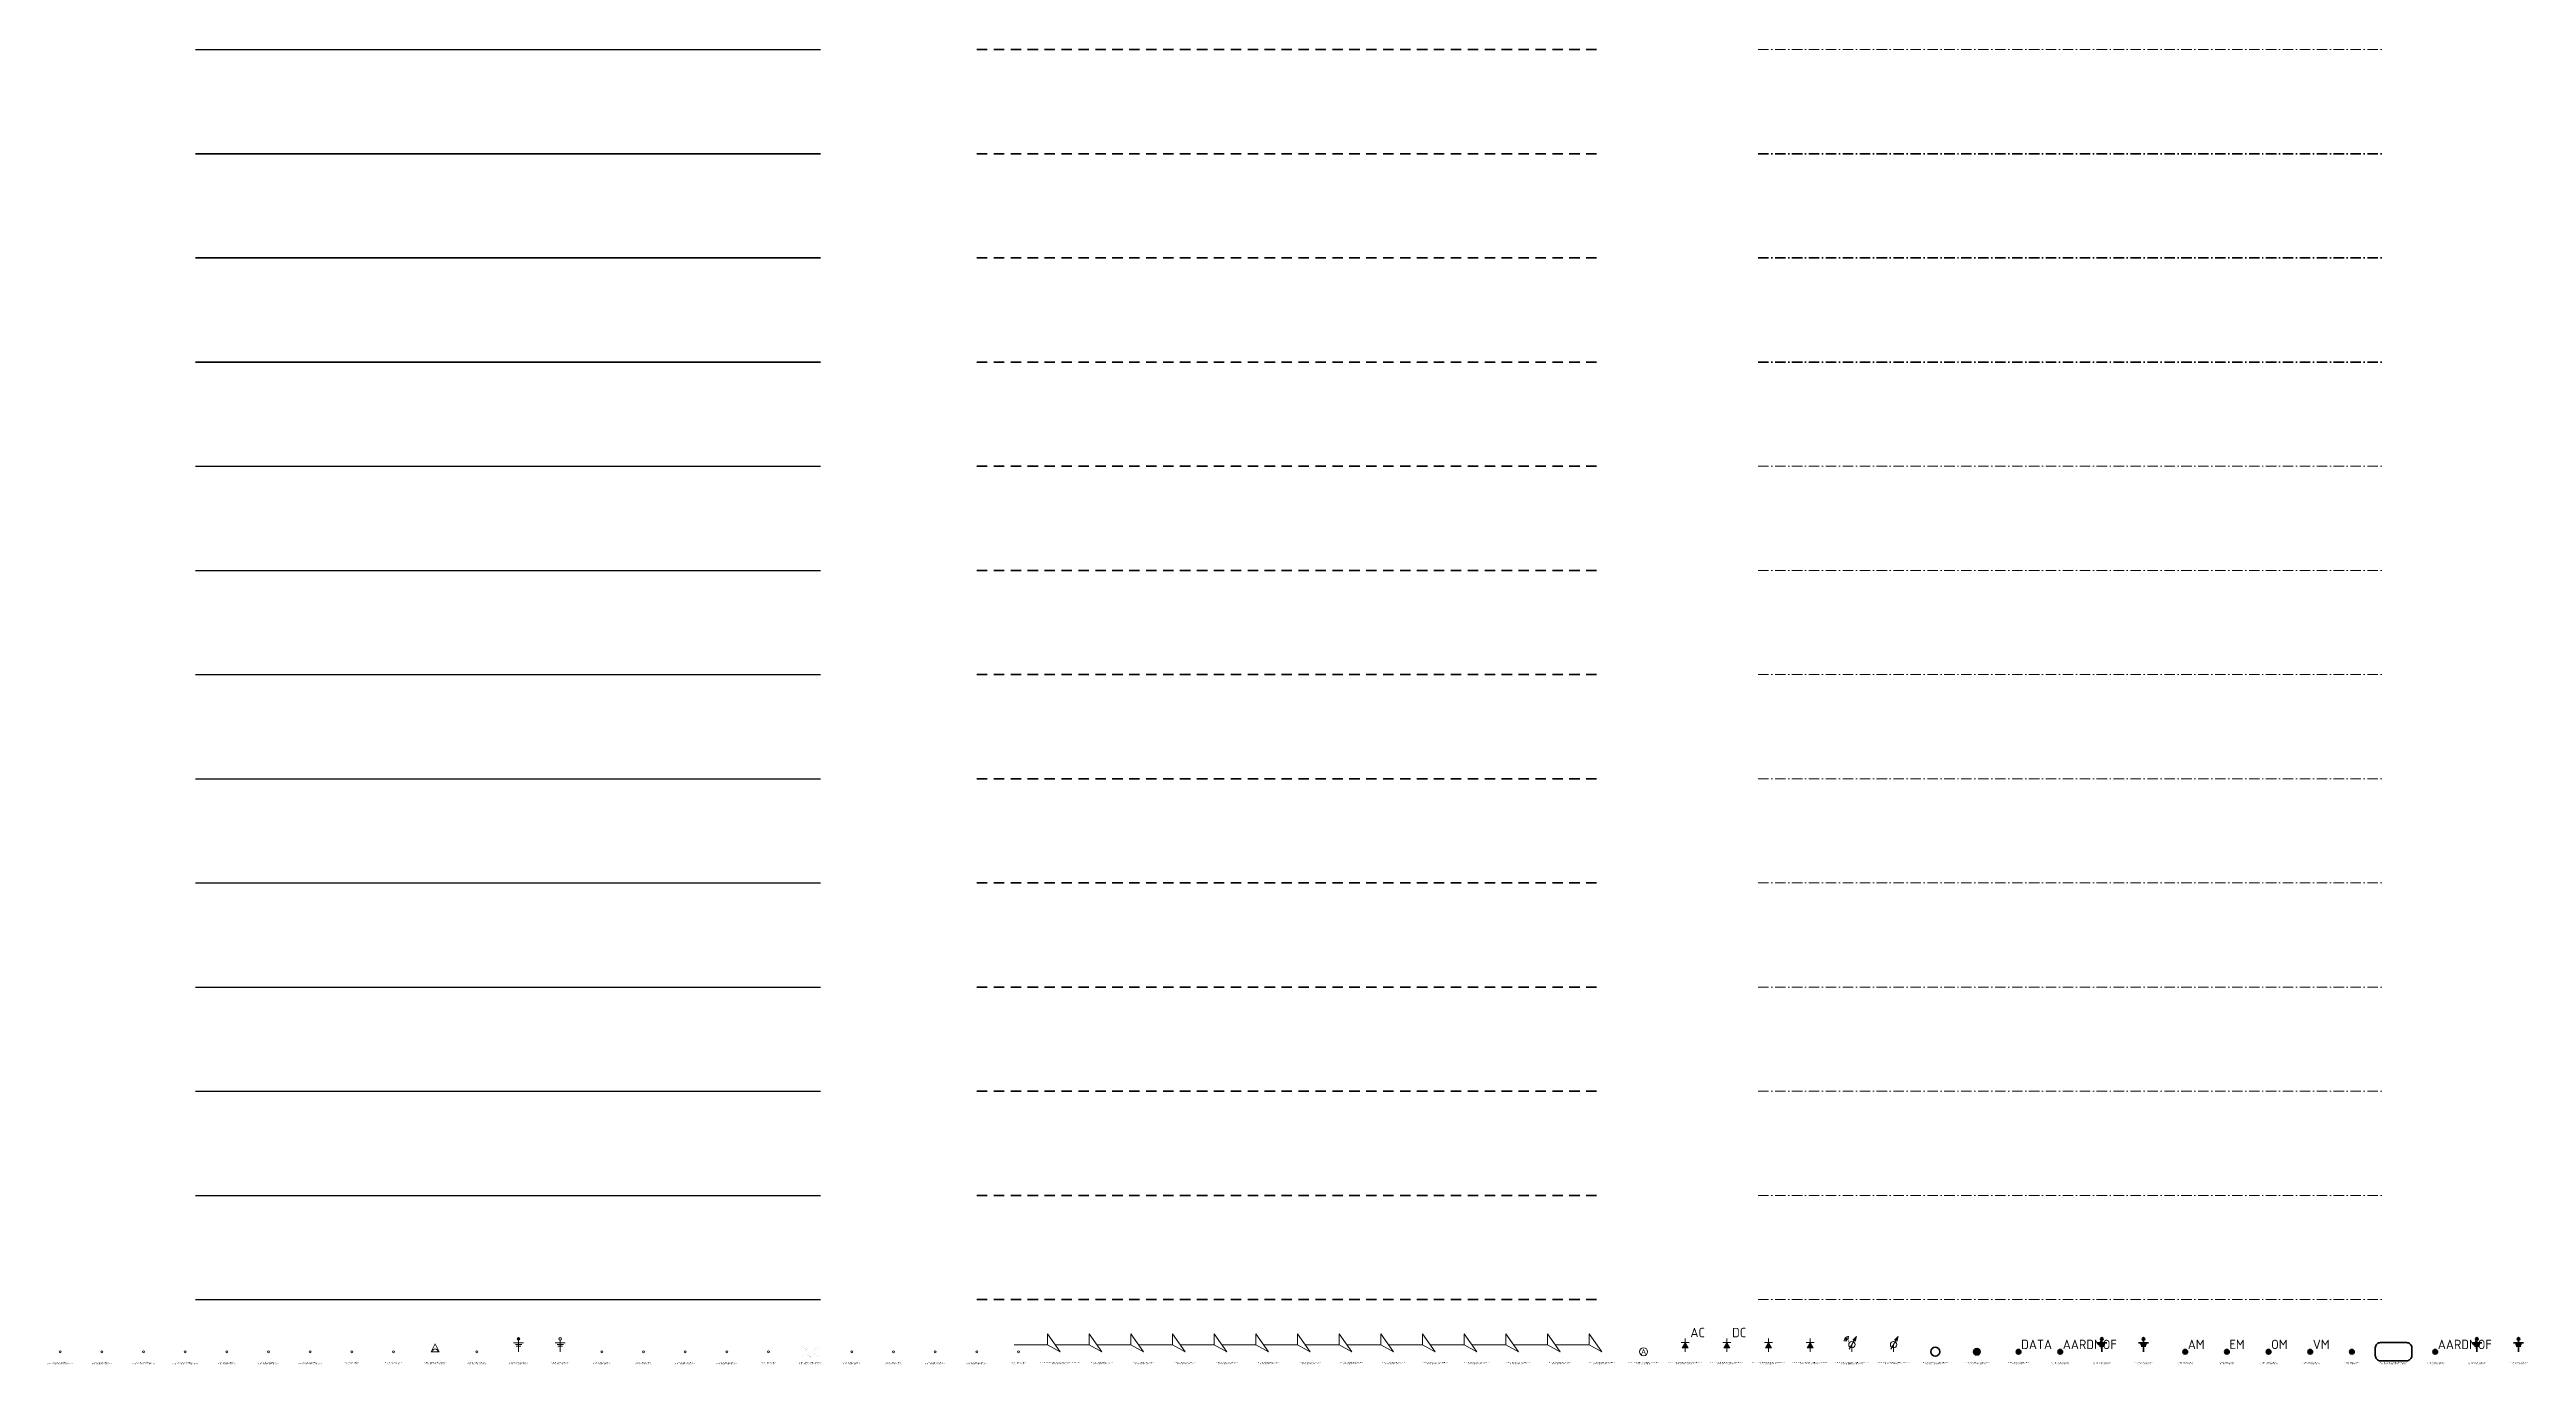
# Model space of a CAD drawing. Header units: metres. Extents: x -170 to 2070, y -13 to 17840.
# Drawn here: x 422 to 897.5, y -12.4 to 240 of the extents above; entities that cross this region are included whole.
import ezdxf
from ezdxf.enums import TextEntityAlignment as Align

# ---------------------------------------------------------------- set-up
doc = ezdxf.new("R2010")
doc.units = ezdxf.units.M
doc.linetypes.add('KL-SO', pattern=[3.25, 2, -1.25])
doc.linetypes.add('KL-VERLATEN-SO', pattern=[3.25, 2, -0.5, 0.25, -0.5])
for name, color, linetype, lineweight in [('B-OI-KL-DATA_TELECOM_AANSLUITNET-VERLATEN-G', 3, 'KL-VERLATEN-SO', 18), ('B-OI-KL-DATA_TELECOM_AANSLUITNET_BUIS_HDPE-VERLATEN-G', 3, 'KL-VERLATEN-SO', 18), ('B-OI-KL-DATA_TELECOM_AANSLUITNET_BUIS_OVERIG-VERLATEN-G', 3, 'KL-VERLATEN-SO', 18), ('B-OI-KL-DATA_TELECOM_DISTRIBUTIE-VERLATEN-G', 3, 'KL-VERLATEN-SO', 18), ('B-OI-KL-DATA_TELECOM_DISTRIBUTIE_BUIS_HDPE-VERLATEN-G', 3, 'KL-VERLATEN-SO', 18), ('B-OI-KL-DATA_TELECOM_DISTRIBUTIE_BUIS_OVERIG-VERLATEN-G', 3, 'KL-VERLATEN-SO', 18), ('B-OI-KL-DATA_TELECOM_TRANSPORT-VERLATEN-G', 3, 'KL-VERLATEN-SO', 18), ('B-OI-KL-DATA_TELECOM_TRANSPORT_BUIS_HDPE-VERLATEN-G', 3, 'KL-VERLATEN-SO', 18), ('B-OI-KL-DATA_TELECOM_TRANSPORT_BUIS_OVERIG-VERLATEN-G', 3, 'KL-VERLATEN-SO', 18), ('B-OI-KL-ET_AANLEGTECHNIEK_GESTUURDE TECHNIEK-VERLATEN-G', 7, 'KL-VERLATEN-SO', 100), ('B-OI-KL-ET_AANLEGTECHNIEK_OVERIG-VERLATEN-G', 7, 'KL-VERLATEN-SO', 100), ('B-OI-KL-ET_AANLEGTECHNIEK_PIPEBURSTING-VERLATEN-G', 7, 'KL-VERLATEN-SO', 100), ('B-OI-KL-ET_HS_AARDING_Cu VERTIND_25-VERLATEN-G', 7, 'KL-VERLATEN-SO', 18), ('B-OI-KL-ET_LS_MOF-S', 14, 'Continuous', 18), ('B-OI-KL-ET_LSOV_MOF-S', 14, 'Continuous', 18), ('B-OI-KL-ET_MS_AANSLUITPUNT-S', 7, 'Continuous', 18), ('B-OI-KL-ET_MS_AARDING-S', 7, 'Continuous', 18), ('B-OI-KL-ET_MS_MOF-S', 12, 'Continuous', 18), ('B-OI-KL-ET_OV_AANSLUITPUNT-S', 7, 'Continuous', 18), ('B-OI-KL-ET_OV_MOF-S', 14, 'Continuous', 18), ('B-OI-KL-HOOGTELABEL_BUISLEIDING GEVAARLIJKE INHOUD-S', 7, 'Continuous', 18), ('B-OI-KL-HOOGTELABEL_CHEMIE-S', 7, 'Continuous', 18), ('B-OI-KL-HOOGTELABEL_DATA-S', 7, 'Continuous', 18), ('B-OI-KL-HOOGTELABEL_ET_HS-S', 7, 'Continuous', 18), ('B-OI-KL-HOOGTELABEL_ET_LHS-S', 7, 'Continuous', 18), ('B-OI-KL-HOOGTELABEL_ET_LS-S', 7, 'Continuous', 18), ('B-OI-KL-HOOGTELABEL_ET_MS-S', 7, 'Continuous', 18), ('B-OI-KL-HOOGTELABEL_GAS_HD-S', 40, 'Continuous', 18), ('B-OI-KL-HOOGTELABEL_GAS_LD-S', 40, 'Continuous', 18), ('B-OI-KL-HOOGTELABEL_PERSLEIDING-S', 7, 'Continuous', 18), ('B-OI-KL-HOOGTELABEL_VRIJVERVAL-S', 7, 'Continuous', 18), ('B-OI-KL-HOOGTELABEL_WARMTENET-S', 7, 'Continuous', 18), ('B-OI-KL-HOOGTELABEL_WATER-S', 7, 'Continuous', 18), ('B-OI-KL-HOOGTELABEL_WEESLEIDING-S', 7, 'Continuous', 18), ('B-OI-KL-KATHODISCHE BESCHERMING_ANODE-S', 7, 'Continuous', 18), ('B-OI-KL-KATHODISCHE BESCHERMING_DRAINAGE-S', 7, 'Continuous', 18), ('B-OI-KL-KATHODISCHE BESCHERMING_GELIJKRICHTER-S', 7, 'Continuous', 18), ('B-OI-KL-KATHODISCHE BESCHERMING_MEETPAAL-S', 7, 'Continuous', 18), ('N-OI-KL-DATA_TELECOM_AANSLUITPUNT-S', 3, 'Continuous', 35), ('N-OI-KL-DATA_TELECOM_APPENDAGE-S', 3, 'Continuous', 35), ('N-OI-KL-DATA_TELECOM_MOF-S', 3, 'Continuous', 35), ('N-OI-KL-ET_HS_AARDING-S', 7, 'Continuous', 35), ('N-OI-KL-ET_HS_MOF-S', 10, 'Continuous', 35), ('N-OI-KL-ET_HS_OLIEDRUKINSTALLATIE-S', 7, 'Continuous', 35), ('N-OI-KL-ET_LHS_AARDING-S', 7, 'Continuous', 35), ('R-OI-KL-DATA_TELECOM_AANSLUITNET-G', 3, 'KL-SO', 35), ('R-OI-KL-DATA_TELECOM_AANSLUITNET_BUIS_HDPE-G', 3, 'KL-SO', 35), ('R-OI-KL-DATA_TELECOM_AANSLUITNET_BUIS_OVERIG-G', 3, 'KL-SO', 35), ('R-OI-KL-DATA_TELECOM_DISTRIBUTIE-G', 3, 'KL-SO', 35), ('R-OI-KL-DATA_TELECOM_DISTRIBUTIE_BUIS_HDPE-G', 3, 'KL-SO', 35), ('R-OI-KL-DATA_TELECOM_DISTRIBUTIE_BUIS_OVERIG-G', 3, 'KL-SO', 35), ('R-OI-KL-DATA_TELECOM_TRANSPORT-G', 3, 'KL-SO', 35), ('R-OI-KL-DATA_TELECOM_TRANSPORT_BUIS_HDPE-G', 3, 'KL-SO', 35), ('R-OI-KL-DATA_TELECOM_TRANSPORT_BUIS_OVERIG-G', 3, 'KL-SO', 35), ('R-OI-KL-ET_AANLEGTECHNIEK_GESTUURDE TECHNIEK-G', 7, 'KL-SO', 100), ('R-OI-KL-ET_AANLEGTECHNIEK_OVERIG-G', 7, 'KL-SO', 100), ('R-OI-KL-ET_AANLEGTECHNIEK_PIPEBURSTING-G', 7, 'KL-SO', 100), ('R-OI-KL-ET_HS_AARDING_Cu VERTIND_25-G', 7, 'KL-SO', 35), ('V-OI-KL-DATA_TELECOM_AANSLUITNET-G', 3, 'V-KL-SO', 25), ('V-OI-KL-DATA_TELECOM_AANSLUITNET_BUIS_HDPE-G', 3, 'V-KL-SO', 25), ('V-OI-KL-DATA_TELECOM_AANSLUITNET_BUIS_OVERIG-G', 3, 'V-KL-SO', 25), ('V-OI-KL-DATA_TELECOM_DISTRIBUTIE-G', 3, 'V-KL-SO', 25), ('V-OI-KL-DATA_TELECOM_DISTRIBUTIE_BUIS_HDPE-G', 3, 'V-KL-SO', 25), ('V-OI-KL-DATA_TELECOM_DISTRIBUTIE_BUIS_OVERIG-G', 3, 'V-KL-SO', 25), ('V-OI-KL-DATA_TELECOM_TRANSPORT-G', 3, 'V-KL-SO', 25), ('V-OI-KL-DATA_TELECOM_TRANSPORT_BUIS_HDPE-G', 3, 'V-KL-SO', 25), ('V-OI-KL-DATA_TELECOM_TRANSPORT_BUIS_OVERIG-G', 3, 'V-KL-SO', 25), ('V-OI-KL-ET_AANLEGTECHNIEK_GESTUURDE TECHNIEK-G', 7, 'V-KL-SO', 100), ('V-OI-KL-ET_AANLEGTECHNIEK_OVERIG-G', 7, 'V-KL-SO', 100), ('V-OI-KL-ET_AANLEGTECHNIEK_PIPEBURSTING-G', 7, 'V-KL-SO', 100), ('V-OI-KL-ET_HS_AARDING_Cu VERTIND_25-G', 7, 'V-KL-SO', 25)]:
    doc.layers.add(name, color=color, linetype=linetype, lineweight=lineweight)
doc.layers.add('X-XX-AL-T18', color=7, linetype='Continuous')
doc.styles.add('NLCS-ISO', font='NLCS-ISO.ttf')
doc.styles.add('NLCS-ISO-M1000-T18', font='NLCS-ISO.ttf', dxfattribs={"height": 1.8})
doc.linetypes.add('V-KL-SO', pattern='A,2,[24,nlcs.shx,S=0.75,R=0,X=0,Y=0],2', length=4)

# ---------------------------------------------------------------- blocks, each defined once
blk = doc.blocks.new('B-SKL-ET_MOF_MANTELREPARATIE-SO')
blk.add_circle((0, 0), 0.188)
blk = doc.blocks.new('B-SKL-ET_MOF_OVERGANG-SO')
blk.add_circle((0, 0), 0.188)
blk = doc.blocks.new('B-SKL-ET_MOF_SPLITS DUBBEL-SO')
blk.add_circle((0, 0), 0.188)
blk = doc.blocks.new('B-SKL-ET_MOF_SPLITS VERBINDING-SO')
blk.add_circle((0, 0), 0.188)
blk = doc.blocks.new('B-SKL-ET_MOF_SPLITS-SO')
blk.add_circle((0, 0), 0.188)
blk = doc.blocks.new('B-SKL-ET_MOF_VERBINDING-SO')
blk.add_circle((0, 0), 0.188)
blk = doc.blocks.new('B-SKL-ET_MOF_ZEGELWIJZIGING-SO')
blk.add_circle((0, 0), 0.188)
blk = doc.blocks.new('B-SKL-ET_MOF-SO')
blk.add_circle((0, 0), 0.188)
blk = doc.blocks.new('B-SKL-ET_AANSLUITPUNT-SO')
at = {"color": 0, "linetype": 'Continuous'}
blk.add_lwpolyline([(0.75, 0), (0, 1.5), (-0.75, 0)], close=True, dxfattribs=at)
blk.add_arc((0, 0), 0.526, 0, 180, dxfattribs=at)
blk = doc.blocks.new('B-SKL-ET_AARDING_MOF-SO')
blk.add_circle((0, 0), 0.188)
blk = doc.blocks.new('B-SKL-ET_AARDING_PEN-SO')
h = blk.add_hatch(color=256)
h.dxf.hatch_style = 1
edge = h.paths.add_edge_path()
edge.add_arc((0, 2.45), 0.25, 0, 180)
edge.add_arc((0, 2.45), 0.25, 180, 360)
for p, q in [((-0.95, 1.7), (0.95, 1.7)), ((-0.6, 1.37), (0.6, 1.37)), ((-0.44, 1.04), (0.44, 1.04)), ((0, 1.7), (0, 2.45)), ((0, 0), (0, 1.7))]:
    blk.add_line(p, q)
for start, end in [(0, 180), (180, 0)]:
    blk.add_arc((0, 2.45), 0.25, start, end)
blk = doc.blocks.new('B-SKL-ET_AARDING-SO')
for p, q in [((-0.95, 1.7), (0.95, 1.7)), ((-0.6, 1.37), (0.6, 1.37)), ((-0.44, 1.04), (0.44, 1.04)), ((0, 1.7), (0, 2.2)), ((0, 0), (0, 1.7))]:
    blk.add_line(p, q)
for start, end in [(0, 180), (180, 0)]:
    blk.add_arc((0, 2.45), 0.25, start, end)
blk = doc.blocks.new('B-SKL-ET_MOF_AFTAK-SO')
blk.add_circle((0, 0), 0.188)
blk = doc.blocks.new('B-SKL-ET_MOF_EIND-SO')
blk.add_circle((0, 0), 0.188)
blk = doc.blocks.new('B-SKL-ET_AANSLUITPUNT_OV-SO')
at = {"const_width": 0.01, "flags": 128}
for points in [[(-1.64, 0.95), (-0.75, 0.43)], [(0, 1.9), (0, 0.86)], [(1.64, 0.95), (0.75, 0.43)], [(-1.64, -0.95), (-0.75, -0.43)], [(0, -1.9), (0, -0.86)], [(1.64, -0.95), (0.75, -0.43)]]:
    blk.add_lwpolyline(points, dxfattribs=at)
at = {"const_width": 0.01}
blk.add_lwpolyline([(0, 0.86, 1), (0, -0.86, 1)], format="xyb", close=True, dxfattribs=at)
blk = doc.blocks.new('B-SZZ-HOOGTELABEL-SO')
for p, q in [((-2.46, 1.31), (-8.84, 1.31)), ((-2.46, 1.31), (-2.46, 3.44)), ((-2.46, 3.44), (0, 0)), ((0, 0), (-2.46, 1.31))]:
    blk.add_line(p, q)
at = {"style": 'NLCS-ISO', "oblique": 13.5}
blk.add_attdef('...', text='', height=1.8, dxfattribs=at).set_placement((-5.96, 2.61), align=Align.MIDDLE)
blk = doc.blocks.new('B-SKL-KB_ANODE-SO')
blk.add_lwpolyline([(0, 0.77, 1), (0, -0.77, 1)], format="xyb", close=True)
at = {"insert": (0, 0), "char_height": 1, "attachment_point": 5, "style": 'NLCS-ISO-M1000-T18'}
blk.add_mtext_dynamic_manual_height_columns('A', width=1.5206, gutter_width=0.036, heights=[0], dxfattribs=at)
at = {"style": 'NLCS-ISO'}
blk.add_attdef('TYPE', (1, 0.78), '', height=1.8, dxfattribs=at)
blk = doc.blocks.new('B-SKL-KB_DRAINAGE_AC-SO')
h = blk.add_hatch(color=256)
h.dxf.hatch_style = 1
h.paths.add_polyline_path([(0.6, 0.75), (0, 1.78), (-0.6, 0.75)])
at = {"flags": 128}
for points in [[(-0.75, 1.78), (0, 1.78)], [(0, 2.53), (0, 1.78)], [(0, 1.78), (0.75, 1.78)], [(0, 0.75), (0, 0)]]:
    blk.add_lwpolyline(points, dxfattribs=at)
blk.add_lwpolyline([(-0.6, 0.75), (0, 1.78), (0.6, 0.75)], close=True, dxfattribs=at)
at = {"insert": (1, 2.78), "char_height": 1.8, "attachment_point": 7, "style": 'NLCS-ISO'}
blk.add_mtext_dynamic_manual_height_columns('AC', width=4.2281, gutter_width=12.5, heights=[0], dxfattribs=at)
blk = doc.blocks.new('B-SKL-KB_DRAINAGE_DC-SO')
h = blk.add_hatch(color=256)
h.dxf.hatch_style = 1
h.paths.add_polyline_path([(0.6, 0.75), (0, 1.78), (-0.6, 0.75)])
at = {"flags": 128}
for points in [[(-0.75, 1.78), (0, 1.78)], [(0, 2.53), (0, 1.78)], [(0, 1.78), (0.75, 1.78)], [(0, 0.75), (0, 0)]]:
    blk.add_lwpolyline(points, dxfattribs=at)
blk.add_lwpolyline([(-0.6, 0.75), (0, 1.78), (0.6, 0.75)], close=True, dxfattribs=at)
at = {"insert": (1, 2.78), "char_height": 1.8, "attachment_point": 7, "style": 'NLCS-ISO'}
blk.add_mtext_dynamic_manual_height_columns('DC', width=4.2281, gutter_width=12.5, heights=[0], dxfattribs=at)
blk = doc.blocks.new('B-SKL-KB_DRAINAGE-SO')
h = blk.add_hatch(color=256)
h.dxf.hatch_style = 1
h.paths.add_polyline_path([(0.6, 0.75), (0, 1.78), (-0.6, 0.75)])
at = {"flags": 128}
for points in [[(-0.75, 1.78), (0, 1.78)], [(0, 2.53), (0, 1.78)], [(0, 1.78), (0.75, 1.78)], [(0, 0.75), (0, 0)]]:
    blk.add_lwpolyline(points, dxfattribs=at)
blk.add_lwpolyline([(-0.6, 0.75), (0, 1.78), (0.6, 0.75)], close=True, dxfattribs=at)
at = {"style": 'NLCS-ISO'}
blk.add_attdef('TYPE', (1, 2.78), '', height=1.8, dxfattribs=at)
blk = doc.blocks.new('B-SKL-KB_GELIJKRICHTER-SO')
h = blk.add_hatch(color=256)
h.dxf.hatch_style = 1
h.paths.add_polyline_path([(0.6, 0.75), (0, 1.78), (-0.6, 0.75)])
at = {"flags": 128}
for points in [[(-0.75, 1.78), (0, 1.78)], [(0, 2.53), (0, 1.78)], [(0, 1.78), (0.75, 1.78)], [(0, 0.75), (0, 0)]]:
    blk.add_lwpolyline(points, dxfattribs=at)
blk.add_lwpolyline([(-0.6, 0.75), (0, 1.78), (0.6, 0.75)], close=True, dxfattribs=at)
at = {"style": 'NLCS-ISO'}
blk.add_attdef('TYPE', (1, 2.78), '', height=1.8, dxfattribs=at)
blk = doc.blocks.new('B-SKL-KB_MEETPAAL_REMOTE-SO')
for points in [[(-1.51, 2.02, -0.414214), (-0.61, 2.92)], [(-1.28, 2.02, -0.414214), (-0.61, 2.69)], [(-1.05, 2.02, -0.414214), (-0.61, 2.46, -0.414214)]]:
    blk.add_lwpolyline(points, format="xyb")
for points in [[(-0.66, 2.04, -1), (-0.61, 2.04, -1), (-0.66, 2.04, -1.744432)], [(0, 1.97, 1), (0, 0.75, 1)]]:
    blk.add_lwpolyline(points, format="xyb", close=True)
at = {"flags": 128}
for points in [[(-0.52, 0.46), (0.89, 2.92)], [(0, 1.36), (0, 0)], [(0.21, 2.23), (0.89, 2.92), (0.64, 1.98)]]:
    blk.add_lwpolyline(points, dxfattribs=at)
blk = doc.blocks.new('B-SKL-KB_MEETPAAL-SO')
blk.add_lwpolyline([(0, 1.97, 1), (0, 0.75, 1)], format="xyb", close=True)
at = {"flags": 128}
for points in [[(-0.52, 0.46), (0.89, 2.92)], [(0, 1.36), (0, 0)], [(0.21, 2.23), (0.89, 2.92), (0.64, 1.98)]]:
    blk.add_lwpolyline(points, dxfattribs=at)
blk = doc.blocks.new('SKL-DATA_AANSLUITPUNT-SO')
blk.add_lwpolyline([(0, 0.864, 1), (0, -0.864, 1)], format="xyb", close=True)
blk = doc.blocks.new('SKL-DATA_APPENDAGE-SO')
h = blk.add_hatch(color=256)
h.dxf.hatch_style = 1
edge = h.paths.add_edge_path()
edge.add_arc((0, 0), 0.625, 0, 360)
blk.add_circle((0, 0), 0.625)
at = {"style": 'NLCS-ISO'}
blk.add_attdef('TYPE', (0.5, 0.5), '', height=0.9, dxfattribs=at)
blk = doc.blocks.new('SKL-DATA_MOF-SO')
h = blk.add_hatch(color=256)
h.dxf.hatch_style = 1
edge = h.paths.add_edge_path()
edge.add_arc((0, 0), 0.45, 0, 360)
blk.add_circle((0, 0), 0.45)
at = {"insert": (0.5, 0.5), "char_height": 1.8, "attachment_point": 7, "style": 'NLCS-ISO'}
blk.add_mtext_dynamic_manual_height_columns('DATA', width=1.9578, gutter_width=1.8, heights=[0], dxfattribs=at)
blk = doc.blocks.new('SKL-ET_AARDING_MOF-SO')
h = blk.add_hatch(color=256)
h.dxf.hatch_style = 1
edge = h.paths.add_edge_path()
edge.add_arc((0, 0), 0.45, 0, 360)
blk.add_circle((0, 0), 0.45)
at = {"insert": (0.5, 0.5), "char_height": 1.8, "attachment_point": 7, "style": 'NLCS-ISO'}
blk.add_mtext_dynamic_manual_height_columns('AARDMOF', width=0.9, gutter_width=1.8, heights=[0], dxfattribs=at)
blk = doc.blocks.new('SKL-ET_AARDING_PEN-SO')
h = blk.add_hatch(color=256)
h.dxf.hatch_style = 1
edge = h.paths.add_edge_path()
edge.add_arc((0, 2.45), 0.25, 0, 180)
edge.add_arc((0, 2.45), 0.25, 180, 360)
for p, q in [((-0.95, 1.7), (0.95, 1.7)), ((-0.6, 1.37), (0.6, 1.37)), ((-0.44, 1.04), (0.44, 1.04)), ((0, 1.7), (0, 2.45)), ((0, 0), (0, 1.7))]:
    blk.add_line(p, q)
for start, end in [(0, 180), (180, 0)]:
    blk.add_arc((0, 2.45), 0.25, start, end)
blk = doc.blocks.new('SKL-ET_AARDING-SO')
h = blk.add_hatch(color=256)
h.dxf.hatch_style = 1
edge = h.paths.add_edge_path()
edge.add_arc((0, 2.45), 0.25, 0, 180)
edge.add_arc((0, 2.45), 0.25, 180, 360)
for p, q in [((-0.95, 1.7), (0.95, 1.7)), ((-0.6, 1.37), (0.6, 1.37)), ((-0.44, 1.04), (0.44, 1.04)), ((0, 1.7), (0, 2.45)), ((0, 0), (0, 1.7))]:
    blk.add_line(p, q)
for start, end in [(0, 180), (180, 0)]:
    blk.add_arc((0, 2.45), 0.25, start, end)
blk = doc.blocks.new('SKL-ET_MOF_AFTAK-SO')
h = blk.add_hatch(color=256)
h.dxf.hatch_style = 1
edge = h.paths.add_edge_path()
edge.add_arc((0, 0), 0.45, 0, 360)
blk.add_circle((0, 0), 0.45)
at = {"insert": (0.5, 0.5), "char_height": 1.8, "attachment_point": 7, "style": 'NLCS-ISO'}
blk.add_mtext_dynamic_manual_height_columns('AM', width=1.9578, gutter_width=1.8, heights=[0], dxfattribs=at)
blk = doc.blocks.new('SKL-ET_MOF_EIND-SO')
h = blk.add_hatch(color=256)
h.dxf.hatch_style = 1
edge = h.paths.add_edge_path()
edge.add_arc((0, 0), 0.45, 0, 360)
blk.add_circle((0, 0), 0.45)
at = {"insert": (0.5, 0.5), "char_height": 1.8, "attachment_point": 7, "style": 'NLCS-ISO'}
blk.add_mtext_dynamic_manual_height_columns('EM', width=1.9578, gutter_width=1.8, heights=[0], dxfattribs=at)
blk = doc.blocks.new('SKL-ET_MOF_OVERGANG-SO')
h = blk.add_hatch(color=256)
h.dxf.hatch_style = 1
edge = h.paths.add_edge_path()
edge.add_arc((0, 0), 0.45, 0, 360)
blk.add_circle((0, 0), 0.45)
at = {"insert": (0.5, 0.5), "char_height": 1.8, "attachment_point": 7, "style": 'NLCS-ISO'}
blk.add_mtext_dynamic_manual_height_columns('OM', width=1.9578, gutter_width=1.8, heights=[0], dxfattribs=at)
blk = doc.blocks.new('SKL-ET_MOF_VERBINDING-SO')
h = blk.add_hatch(color=256)
h.dxf.hatch_style = 1
edge = h.paths.add_edge_path()
edge.add_arc((0, 0), 0.45, 0, 360)
blk.add_circle((0, 0), 0.45)
at = {"insert": (0.5, 0.5), "char_height": 1.8, "attachment_point": 7, "style": 'NLCS-ISO'}
blk.add_mtext_dynamic_manual_height_columns('VM', width=1.9578, gutter_width=1.8, heights=[0], dxfattribs=at)
blk = doc.blocks.new('SKL-ET_MOF-SO')
h = blk.add_hatch(color=256)
h.dxf.hatch_style = 1
edge = h.paths.add_edge_path()
edge.add_arc((0, 0), 0.45, 0, 360)
blk.add_circle((0, 0), 0.45)
at = {"style": 'NLCS-ISO'}
blk.add_attdef('TYPE', (0.5, 0.5), '', height=1.8, dxfattribs=at)
blk = doc.blocks.new('SKL-ET_HS_OLIEDRUKINSTALLATIE-SO')
at = {"flags": 128}
blk.add_lwpolyline([(-2.5, 1.75), (2.5, 1.75, -0.414214), (3.5, 0.75), (3.5, -0.75, -0.414214), (2.5, -1.75), (-2.5, -1.75, -0.414214), (-3.5, -0.75), (-3.5, 0.75, -0.414214)], format="xyb", close=True, dxfattribs=at)

msp = doc.modelspace()

# ---------------------------------------------------------------- linework, layer by layer
at = {"layer": 'B-OI-KL-DATA_TELECOM_AANSLUITNET-VERLATEN-G'}
msp.add_line((750, 0), (870, 0), dxfattribs=at)
at = {"layer": 'B-OI-KL-DATA_TELECOM_AANSLUITNET_BUIS_HDPE-VERLATEN-G'}
msp.add_line((750, 20), (870, 20), dxfattribs=at)
at = {"layer": 'B-OI-KL-DATA_TELECOM_AANSLUITNET_BUIS_OVERIG-VERLATEN-G'}
msp.add_line((750, 40), (870, 40), dxfattribs=at)
at = {"layer": 'B-OI-KL-DATA_TELECOM_DISTRIBUTIE-VERLATEN-G'}
msp.add_line((750, 60), (870, 60), dxfattribs=at)
at = {"layer": 'B-OI-KL-DATA_TELECOM_DISTRIBUTIE_BUIS_HDPE-VERLATEN-G'}
msp.add_line((750, 80), (870, 80), dxfattribs=at)
at = {"layer": 'B-OI-KL-DATA_TELECOM_DISTRIBUTIE_BUIS_OVERIG-VERLATEN-G'}
msp.add_line((750, 100), (870, 100), dxfattribs=at)
at = {"layer": 'B-OI-KL-DATA_TELECOM_TRANSPORT-VERLATEN-G'}
msp.add_line((750, 120), (870, 120), dxfattribs=at)
at = {"layer": 'B-OI-KL-DATA_TELECOM_TRANSPORT_BUIS_HDPE-VERLATEN-G'}
msp.add_line((750, 140), (870, 140), dxfattribs=at)
at = {"layer": 'B-OI-KL-DATA_TELECOM_TRANSPORT_BUIS_OVERIG-VERLATEN-G'}
msp.add_line((750, 160), (870, 160), dxfattribs=at)
at = {"layer": 'B-OI-KL-ET_AANLEGTECHNIEK_GESTUURDE TECHNIEK-VERLATEN-G'}
msp.add_line((750, 180), (870, 180), dxfattribs=at)
at = {"layer": 'B-OI-KL-ET_AANLEGTECHNIEK_OVERIG-VERLATEN-G'}
msp.add_line((750, 200), (870, 200), dxfattribs=at)
at = {"layer": 'B-OI-KL-ET_AANLEGTECHNIEK_PIPEBURSTING-VERLATEN-G'}
msp.add_line((750, 220), (870, 220), dxfattribs=at)
at = {"layer": 'B-OI-KL-ET_HS_AARDING_Cu VERTIND_25-VERLATEN-G'}
msp.add_line((750, 240), (870, 240), dxfattribs=at)
at = {"layer": 'R-OI-KL-DATA_TELECOM_AANSLUITNET-G'}
msp.add_line((600, 0), (720, 0), dxfattribs=at)
at = {"layer": 'R-OI-KL-DATA_TELECOM_AANSLUITNET_BUIS_HDPE-G'}
msp.add_line((600, 20), (720, 20), dxfattribs=at)
at = {"layer": 'R-OI-KL-DATA_TELECOM_AANSLUITNET_BUIS_OVERIG-G'}
msp.add_line((600, 40), (720, 40), dxfattribs=at)
at = {"layer": 'R-OI-KL-DATA_TELECOM_DISTRIBUTIE-G'}
msp.add_line((600, 60), (720, 60), dxfattribs=at)
at = {"layer": 'R-OI-KL-DATA_TELECOM_DISTRIBUTIE_BUIS_HDPE-G'}
msp.add_line((600, 80), (720, 80), dxfattribs=at)
at = {"layer": 'R-OI-KL-DATA_TELECOM_DISTRIBUTIE_BUIS_OVERIG-G'}
msp.add_line((600, 100), (720, 100), dxfattribs=at)
at = {"layer": 'R-OI-KL-DATA_TELECOM_TRANSPORT-G'}
msp.add_line((600, 120), (720, 120), dxfattribs=at)
at = {"layer": 'R-OI-KL-DATA_TELECOM_TRANSPORT_BUIS_HDPE-G'}
msp.add_line((600, 140), (720, 140), dxfattribs=at)
at = {"layer": 'R-OI-KL-DATA_TELECOM_TRANSPORT_BUIS_OVERIG-G'}
msp.add_line((600, 160), (720, 160), dxfattribs=at)
at = {"layer": 'R-OI-KL-ET_AANLEGTECHNIEK_GESTUURDE TECHNIEK-G'}
msp.add_line((600, 180), (720, 180), dxfattribs=at)
at = {"layer": 'R-OI-KL-ET_AANLEGTECHNIEK_OVERIG-G'}
msp.add_line((600, 200), (720, 200), dxfattribs=at)
at = {"layer": 'R-OI-KL-ET_AANLEGTECHNIEK_PIPEBURSTING-G'}
msp.add_line((600, 220), (720, 220), dxfattribs=at)
at = {"layer": 'R-OI-KL-ET_HS_AARDING_Cu VERTIND_25-G'}
msp.add_line((600, 240), (720, 240), dxfattribs=at)
at = {"layer": 'V-OI-KL-DATA_TELECOM_AANSLUITNET-G'}
msp.add_line((450, 0), (570, 0), dxfattribs=at)
at = {"layer": 'V-OI-KL-DATA_TELECOM_AANSLUITNET_BUIS_HDPE-G'}
msp.add_line((450, 20), (570, 20), dxfattribs=at)
at = {"layer": 'V-OI-KL-DATA_TELECOM_AANSLUITNET_BUIS_OVERIG-G'}
msp.add_line((450, 40), (570, 40), dxfattribs=at)
at = {"layer": 'V-OI-KL-DATA_TELECOM_DISTRIBUTIE-G'}
msp.add_line((450, 60), (570, 60), dxfattribs=at)
at = {"layer": 'V-OI-KL-DATA_TELECOM_DISTRIBUTIE_BUIS_HDPE-G'}
msp.add_line((450, 80), (570, 80), dxfattribs=at)
at = {"layer": 'V-OI-KL-DATA_TELECOM_DISTRIBUTIE_BUIS_OVERIG-G'}
msp.add_line((450, 100), (570, 100), dxfattribs=at)
at = {"layer": 'V-OI-KL-DATA_TELECOM_TRANSPORT-G'}
msp.add_line((450, 120), (570, 120), dxfattribs=at)
at = {"layer": 'V-OI-KL-DATA_TELECOM_TRANSPORT_BUIS_HDPE-G'}
msp.add_line((450, 140), (570, 140), dxfattribs=at)
at = {"layer": 'V-OI-KL-DATA_TELECOM_TRANSPORT_BUIS_OVERIG-G'}
msp.add_line((450, 160), (570, 160), dxfattribs=at)
at = {"layer": 'V-OI-KL-ET_AANLEGTECHNIEK_GESTUURDE TECHNIEK-G'}
msp.add_line((450, 180), (570, 180), dxfattribs=at)
at = {"layer": 'V-OI-KL-ET_AANLEGTECHNIEK_OVERIG-G'}
msp.add_line((450, 200), (570, 200), dxfattribs=at)
at = {"layer": 'V-OI-KL-ET_AANLEGTECHNIEK_PIPEBURSTING-G'}
msp.add_line((450, 220), (570, 220), dxfattribs=at)
at = {"layer": 'V-OI-KL-ET_HS_AARDING_Cu VERTIND_25-G'}
msp.add_line((450, 240), (570, 240), dxfattribs=at)

# ---------------------------------------------------------------- block references
at = {"layer": 'B-OI-KL-ET_LS_MOF-S'}
for name, p in [('B-SKL-ET_MOF_MANTELREPARATIE-SO', (424, -10)), ('B-SKL-ET_MOF_OVERGANG-SO', (432, -10)), ('B-SKL-ET_MOF_SPLITS DUBBEL-SO', (440, -10)), ('B-SKL-ET_MOF_SPLITS VERBINDING-SO', (448, -10)), ('B-SKL-ET_MOF_SPLITS-SO', (456, -10)), ('B-SKL-ET_MOF_VERBINDING-SO', (464, -10)), ('B-SKL-ET_MOF_ZEGELWIJZIGING-SO', (472, -10)), ('B-SKL-ET_MOF-SO', (480, -10))]:
    msp.add_blockref(name, p, dxfattribs=at)
at = {"layer": 'B-OI-KL-ET_LSOV_MOF-S'}
msp.add_blockref('B-SKL-ET_MOF-SO', (488, -10), dxfattribs=at)
at = {"layer": 'B-OI-KL-ET_MS_AANSLUITPUNT-S'}
msp.add_blockref('B-SKL-ET_AANSLUITPUNT-SO', (496, -10), dxfattribs=at)
at = {"layer": 'B-OI-KL-ET_MS_AARDING-S'}
for name, p in [('B-SKL-ET_AARDING_PEN-SO', (512, -10)), ('B-SKL-ET_AARDING-SO', (520, -10)), ('B-SKL-ET_AARDING_MOF-SO', (504, -10))]:
    msp.add_blockref(name, p, dxfattribs=at)
at = {"layer": 'B-OI-KL-ET_MS_MOF-S'}
for name, p in [('B-SKL-ET_MOF_AFTAK-SO', (528, -10)), ('B-SKL-ET_MOF_EIND-SO', (536, -10)), ('B-SKL-ET_MOF_OVERGANG-SO', (544, -10)), ('B-SKL-ET_MOF_VERBINDING-SO', (552, -10)), ('B-SKL-ET_MOF-SO', (560, -10))]:
    msp.add_blockref(name, p, dxfattribs=at)
at = {"layer": 'B-OI-KL-ET_OV_AANSLUITPUNT-S'}
msp.add_blockref('B-SKL-ET_AANSLUITPUNT_OV-SO', (568, -10), dxfattribs=at)
at = {"layer": 'B-OI-KL-ET_OV_MOF-S'}
for name, p in [('B-SKL-ET_MOF_AFTAK-SO', (576, -10)), ('B-SKL-ET_MOF_EIND-SO', (584, -10)), ('B-SKL-ET_MOF_OVERGANG-SO', (592, -10)), ('B-SKL-ET_MOF_VERBINDING-SO', (600, -10)), ('B-SKL-ET_MOF-SO', (608, -10))]:
    msp.add_blockref(name, p, dxfattribs=at)
at = {"layer": 'B-OI-KL-HOOGTELABEL_BUISLEIDING GEVAARLIJKE INHOUD-S'}
msp.add_blockref('B-SZZ-HOOGTELABEL-SO', (616, -10), dxfattribs=at)
at = {"layer": 'B-OI-KL-HOOGTELABEL_CHEMIE-S'}
msp.add_blockref('B-SZZ-HOOGTELABEL-SO', (624, -10), dxfattribs=at)
at = {"layer": 'B-OI-KL-HOOGTELABEL_DATA-S'}
msp.add_blockref('B-SZZ-HOOGTELABEL-SO', (632, -10), dxfattribs=at)
at = {"layer": 'B-OI-KL-HOOGTELABEL_ET_HS-S'}
msp.add_blockref('B-SZZ-HOOGTELABEL-SO', (640, -10), dxfattribs=at)
at = {"layer": 'B-OI-KL-HOOGTELABEL_ET_LHS-S'}
msp.add_blockref('B-SZZ-HOOGTELABEL-SO', (648, -10), dxfattribs=at)
at = {"layer": 'B-OI-KL-HOOGTELABEL_ET_LS-S'}
msp.add_blockref('B-SZZ-HOOGTELABEL-SO', (656, -10), dxfattribs=at)
at = {"layer": 'B-OI-KL-HOOGTELABEL_ET_MS-S'}
msp.add_blockref('B-SZZ-HOOGTELABEL-SO', (664, -10), dxfattribs=at)
at = {"layer": 'B-OI-KL-HOOGTELABEL_GAS_HD-S'}
msp.add_blockref('B-SZZ-HOOGTELABEL-SO', (672, -10), dxfattribs=at)
at = {"layer": 'B-OI-KL-HOOGTELABEL_GAS_LD-S'}
msp.add_blockref('B-SZZ-HOOGTELABEL-SO', (680, -10), dxfattribs=at)
at = {"layer": 'B-OI-KL-HOOGTELABEL_PERSLEIDING-S'}
msp.add_blockref('B-SZZ-HOOGTELABEL-SO', (688, -10), dxfattribs=at)
at = {"layer": 'B-OI-KL-HOOGTELABEL_VRIJVERVAL-S'}
msp.add_blockref('B-SZZ-HOOGTELABEL-SO', (696, -10), dxfattribs=at)
at = {"layer": 'B-OI-KL-HOOGTELABEL_WARMTENET-S'}
msp.add_blockref('B-SZZ-HOOGTELABEL-SO', (704, -10), dxfattribs=at)
at = {"layer": 'B-OI-KL-HOOGTELABEL_WATER-S'}
msp.add_blockref('B-SZZ-HOOGTELABEL-SO', (712, -10), dxfattribs=at)
at = {"layer": 'B-OI-KL-HOOGTELABEL_WEESLEIDING-S'}
msp.add_blockref('B-SZZ-HOOGTELABEL-SO', (720, -10), dxfattribs=at)
at = {"layer": 'B-OI-KL-KATHODISCHE BESCHERMING_ANODE-S'}
msp.add_blockref('B-SKL-KB_ANODE-SO', (728, -10), dxfattribs=at)
at = {"layer": 'B-OI-KL-KATHODISCHE BESCHERMING_DRAINAGE-S'}
for name, p in [('B-SKL-KB_DRAINAGE_AC-SO', (736, -10)), ('B-SKL-KB_DRAINAGE_DC-SO', (744, -10)), ('B-SKL-KB_DRAINAGE-SO', (752, -10))]:
    msp.add_blockref(name, p, dxfattribs=at)
at = {"layer": 'B-OI-KL-KATHODISCHE BESCHERMING_GELIJKRICHTER-S'}
msp.add_blockref('B-SKL-KB_GELIJKRICHTER-SO', (760, -10), dxfattribs=at)
at = {"layer": 'B-OI-KL-KATHODISCHE BESCHERMING_MEETPAAL-S'}
for name, p in [('B-SKL-KB_MEETPAAL_REMOTE-SO', (768, -10)), ('B-SKL-KB_MEETPAAL-SO', (776, -10))]:
    msp.add_blockref(name, p, dxfattribs=at)
at = {"layer": 'N-OI-KL-DATA_TELECOM_AANSLUITPUNT-S'}
msp.add_blockref('SKL-DATA_AANSLUITPUNT-SO', (784, -10), dxfattribs=at)
at = {"layer": 'N-OI-KL-DATA_TELECOM_APPENDAGE-S'}
msp.add_blockref('SKL-DATA_APPENDAGE-SO', (792, -10), dxfattribs=at)
at = {"layer": 'N-OI-KL-DATA_TELECOM_MOF-S'}
msp.add_blockref('SKL-DATA_MOF-SO', (800, -10), dxfattribs=at)
at = {"layer": 'N-OI-KL-ET_HS_AARDING-S'}
for name, p in [('SKL-ET_AARDING_MOF-SO', (808, -10)), ('SKL-ET_AARDING_PEN-SO', (816, -10)), ('SKL-ET_AARDING-SO', (824, -10))]:
    msp.add_blockref(name, p, dxfattribs=at)
at = {"layer": 'N-OI-KL-ET_HS_MOF-S'}
for name, p in [('SKL-ET_MOF_AFTAK-SO', (832, -10)), ('SKL-ET_MOF_EIND-SO', (840, -10)), ('SKL-ET_MOF_OVERGANG-SO', (848, -10)), ('SKL-ET_MOF_VERBINDING-SO', (856, -10)), ('SKL-ET_MOF-SO', (864, -10))]:
    msp.add_blockref(name, p, dxfattribs=at)
at = {"layer": 'N-OI-KL-ET_HS_OLIEDRUKINSTALLATIE-S'}
msp.add_blockref('SKL-ET_HS_OLIEDRUKINSTALLATIE-SO', (872, -10), dxfattribs=at)
at = {"layer": 'N-OI-KL-ET_LHS_AARDING-S'}
for name, p in [('SKL-ET_AARDING_MOF-SO', (880, -10)), ('SKL-ET_AARDING_PEN-SO', (888, -10)), ('SKL-ET_AARDING-SO', (896, -10))]:
    msp.add_blockref(name, p, dxfattribs=at)

# ---------------------------------------------------------------- texts
at = {"layer": 'X-XX-AL-T18', "char_height": 0.18, "attachment_point": 2, "style": 'NLCS-ISO'}
for s, insert in [(['B-SKL-ET_MOF_MANTELREPARATIE-SO'], (424, -12.25)), (['B-OI-KL-ET_LS_MOF-S'], (424, -12)), (['B-SKL-ET_MOF_OVERGANG-SO'], (432, -12.25)), (['B-OI-KL-ET_LS_MOF-S'], (432, -12)), (['B-SKL-ET_MOF_SPLITS DUBBEL-SO'], (440, -12.25)), (['B-OI-KL-ET_LS_MOF-S'], (440, -12)), (['B-SKL-ET_MOF_SPLITS VERBINDING-SO'], (448, -12.25)), (['B-OI-KL-ET_LS_MOF-S'], (448, -12)), (['B-SKL-ET_MOF_SPLITS-SO'], (456, -12.25)), (['B-OI-KL-ET_LS_MOF-S'], (456, -12)), (['B-SKL-ET_MOF_VERBINDING-SO'], (464, -12.25)), (['B-OI-KL-ET_LS_MOF-S'], (464, -12)), (['B-SKL-ET_MOF_ZEGELWIJZIGING-SO'], (472, -12.25)), (['B-OI-KL-ET_LS_MOF-S'], (472, -12)), (['B-OI-KL-ET_LS_MOF-S'], (480, -12)), (['B-SKL-ET_MOF-SO'], (480, -12.25)), (['B-OI-KL-ET_LSOV_MOF-S'], (488, -12)), (['B-SKL-ET_MOF-SO'], (488, -12.25)), (['B-OI-KL-ET_MS_AANSLUITPUNT-S'], (496, -12)), (['B-SKL-ET_AANSLUITPUNT-SO'], (496, -12.25)), (['B-SKL-ET_AARDING_MOF-SO'], (504, -12.25)), (['B-OI-KL-ET_MS_AARDING-S'], (504, -12)), (['B-SKL-ET_AARDING_PEN-SO'], (512, -12.25)), (['B-OI-KL-ET_MS_AARDING-S'], (512, -12)), (['B-OI-KL-ET_MS_AARDING-S'], (520, -12)), (['B-SKL-ET_AARDING-SO'], (520, -12.25)), (['B-SKL-ET_MOF_AFTAK-SO'], (528, -12.25)), (['B-OI-KL-ET_MS_MOF-S'], (528, -12)), (['B-SKL-ET_MOF_EIND-SO'], (536, -12.25)), (['B-OI-KL-ET_MS_MOF-S'], (536, -12)), (['B-SKL-ET_MOF_OVERGANG-SO'], (544, -12.25)), (['B-OI-KL-ET_MS_MOF-S'], (544, -12)), (['B-SKL-ET_MOF_VERBINDING-SO'], (552, -12.25)), (['B-OI-KL-ET_MS_MOF-S'], (552, -12)), (['B-OI-KL-ET_MS_MOF-S'], (560, -12)), (['B-SKL-ET_MOF-SO'], (560, -12.25)), (['B-OI-KL-ET_OV_AANSLUITPUNT-S'], (568, -12)), (['B-SKL-ET_AANSLUITPUNT_OV-SO'], (568, -12.25)), (['B-SKL-ET_MOF_AFTAK-SO'], (576, -12.25)), (['B-OI-KL-ET_OV_MOF-S'], (576, -12)), (['B-SKL-ET_MOF_EIND-SO'], (584, -12.25)), (['B-OI-KL-ET_OV_MOF-S'], (584, -12)), (['B-SKL-ET_MOF_OVERGANG-SO'], (592, -12.25)), (['B-OI-KL-ET_OV_MOF-S'], (592, -12)), (['B-SKL-ET_MOF_VERBINDING-SO'], (600, -12.25)), (['B-OI-KL-ET_OV_MOF-S'], (600, -12)), (['B-OI-KL-ET_OV_MOF-S'], (608, -12)), (['B-SKL-ET_MOF-SO'], (608, -12.25)), (['B-OI-KL-HOOGTELABEL_BUISLEIDING GEVAARLIJKE INHOUD-S'], (616, -12)), (['B-SZZ-HOOGTELABEL-SO'], (616, -12.25)), (['B-OI-KL-HOOGTELABEL_CHEMIE-S'], (624, -12)), (['B-SZZ-HOOGTELABEL-SO'], (624, -12.25)), (['B-OI-KL-HOOGTELABEL_DATA-S'], (632, -12)), (['B-SZZ-HOOGTELABEL-SO'], (632, -12.25)), (['B-OI-KL-HOOGTELABEL_ET_HS-S'], (640, -12)), (['B-SZZ-HOOGTELABEL-SO'], (640, -12.25)), (['B-OI-KL-HOOGTELABEL_ET_LHS-S'], (648, -12)), (['B-SZZ-HOOGTELABEL-SO'], (648, -12.25)), (['B-OI-KL-HOOGTELABEL_ET_LS-S'], (656, -12)), (['B-SZZ-HOOGTELABEL-SO'], (656, -12.25)), (['B-OI-KL-HOOGTELABEL_ET_MS-S'], (664, -12)), (['B-SZZ-HOOGTELABEL-SO'], (664, -12.25)), (['B-OI-KL-HOOGTELABEL_GAS_HD-S'], (672, -12)), (['B-SZZ-HOOGTELABEL-SO'], (672, -12.25)), (['B-OI-KL-HOOGTELABEL_GAS_LD-S'], (680, -12)), (['B-SZZ-HOOGTELABEL-SO'], (680, -12.25)), (['B-OI-KL-HOOGTELABEL_PERSLEIDING-S'], (688, -12)), (['B-SZZ-HOOGTELABEL-SO'], (688, -12.25)), (['B-OI-KL-HOOGTELABEL_VRIJVERVAL-S'], (696, -12)), (['B-SZZ-HOOGTELABEL-SO'], (696, -12.25)), (['B-OI-KL-HOOGTELABEL_WARMTENET-S'], (704, -12)), (['B-SZZ-HOOGTELABEL-SO'], (704, -12.25)), (['B-OI-KL-HOOGTELABEL_WATER-S'], (712, -12)), (['B-SZZ-HOOGTELABEL-SO'], (712, -12.25)), (['B-OI-KL-HOOGTELABEL_WEESLEIDING-S'], (720, -12)), (['B-SZZ-HOOGTELABEL-SO'], (720, -12.25)), (['B-OI-KL-KATHODISCHE BESCHERMING_ANODE-S'], (728, -12)), (['B-SKL-KB_ANODE-SO'], (728, -12.25)), (['B-OI-KL-KATHODISCHE BESCHERMING_DRAINAGE-S'], (736, -12)), (['B-SKL-KB_DRAINAGE_AC-SO'], (736, -12.25)), (['B-OI-KL-KATHODISCHE BESCHERMING_DRAINAGE-S'], (744, -12)), (['B-SKL-KB_DRAINAGE_DC-SO'], (744, -12.25)), (['B-OI-KL-KATHODISCHE BESCHERMING_DRAINAGE-S'], (752, -12)), (['B-SKL-KB_DRAINAGE-SO'], (752, -12.25)), (['B-OI-KL-KATHODISCHE BESCHERMING_GELIJKRICHTER-S'], (760, -12)), (['B-SKL-KB_GELIJKRICHTER-SO'], (760, -12.25)), (['B-OI-KL-KATHODISCHE BESCHERMING_MEETPAAL-S'], (768, -12)), (['B-SKL-KB_MEETPAAL_REMOTE-SO'], (768, -12.25)), (['B-OI-KL-KATHODISCHE BESCHERMING_MEETPAAL-S'], (776, -12)), (['B-SKL-KB_MEETPAAL-SO'], (776, -12.25)), (['N-OI-KL-DATA_TELECOM_AANSLUITPUNT-S'], (784, -12)), (['SKL-DATA_AANSLUITPUNT-SO'], (784, -12.25)), (['N-OI-KL-DATA_TELECOM_APPENDAGE-S'], (792, -12)), (['SKL-DATA_APPENDAGE-SO'], (792, -12.25)), (['N-OI-KL-DATA_TELECOM_MOF-S'], (800, -12)), (['SKL-DATA_MOF-SO'], (800, -12.25)), (['N-OI-KL-ET_HS_AARDING-S'], (808, -12)), (['SKL-ET_AARDING_MOF-SO'], (808, -12.25)), (['N-OI-KL-ET_HS_AARDING-S'], (816, -12)), (['SKL-ET_AARDING_PEN-SO'], (816, -12.25)), (['N-OI-KL-ET_HS_AARDING-S'], (824, -12)), (['SKL-ET_AARDING-SO'], (824, -12.25)), (['SKL-ET_MOF_AFTAK-SO'], (832, -12.25)), (['N-OI-KL-ET_HS_MOF-S'], (832, -12)), (['N-OI-KL-ET_HS_MOF-S'], (840, -12)), (['SKL-ET_MOF_EIND-SO'], (840, -12.25)), (['SKL-ET_MOF_OVERGANG-SO'], (848, -12.25)), (['N-OI-KL-ET_HS_MOF-S'], (848, -12)), (['SKL-ET_MOF_VERBINDING-SO'], (856, -12.25)), (['N-OI-KL-ET_HS_MOF-S'], (856, -12)), (['N-OI-KL-ET_HS_MOF-S'], (864, -12)), (['SKL-ET_MOF-SO'], (864, -12.25)), (['N-OI-KL-ET_HS_OLIEDRUKINSTALLATIE-S'], (872, -12)), (['SKL-ET_HS_OLIEDRUKINSTALLATIE-SO'], (872, -12.25)), (['N-OI-KL-ET_LHS_AARDING-S'], (880, -12)), (['SKL-ET_AARDING_MOF-SO'], (880, -12.25)), (['N-OI-KL-ET_LHS_AARDING-S'], (888, -12)), (['SKL-ET_AARDING_PEN-SO'], (888, -12.25)), (['N-OI-KL-ET_LHS_AARDING-S'], (896, -12)), (['SKL-ET_AARDING-SO'], (896, -12.25))]:
    msp.add_mtext_static_columns(s, width=150, gutter_width=0, height=0.025, dxfattribs=dict(at, insert=insert))

doc.saveas('drawing.dxf')
